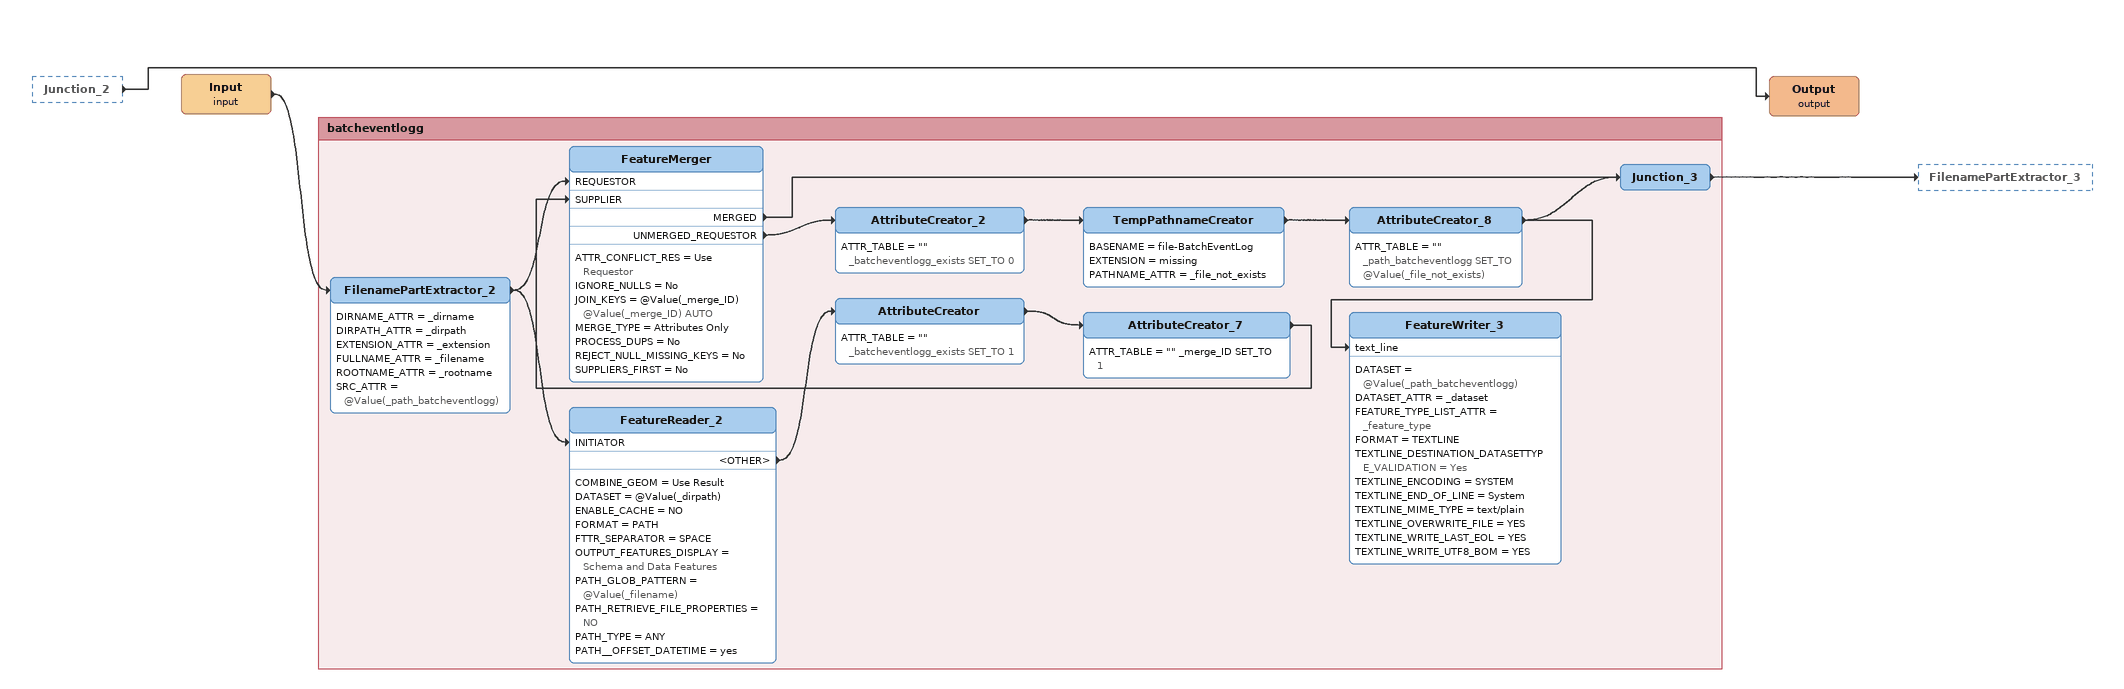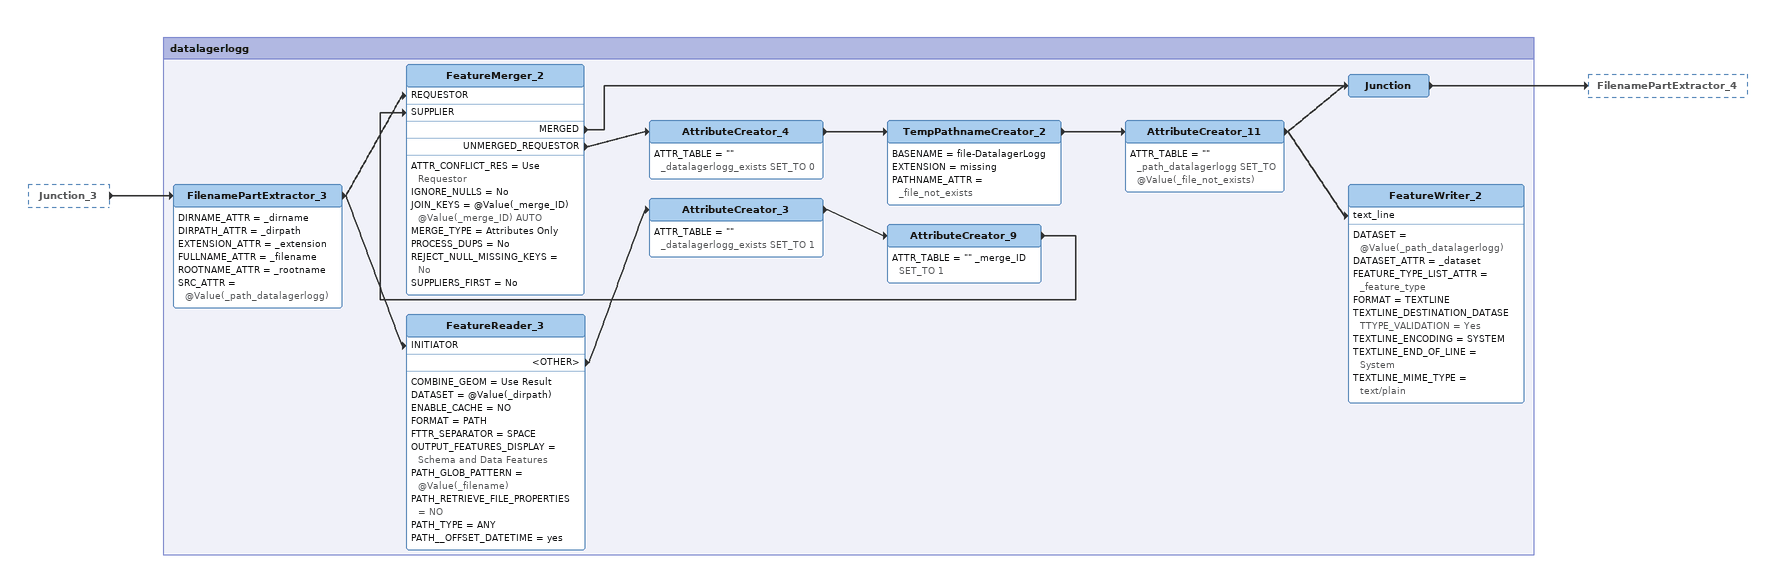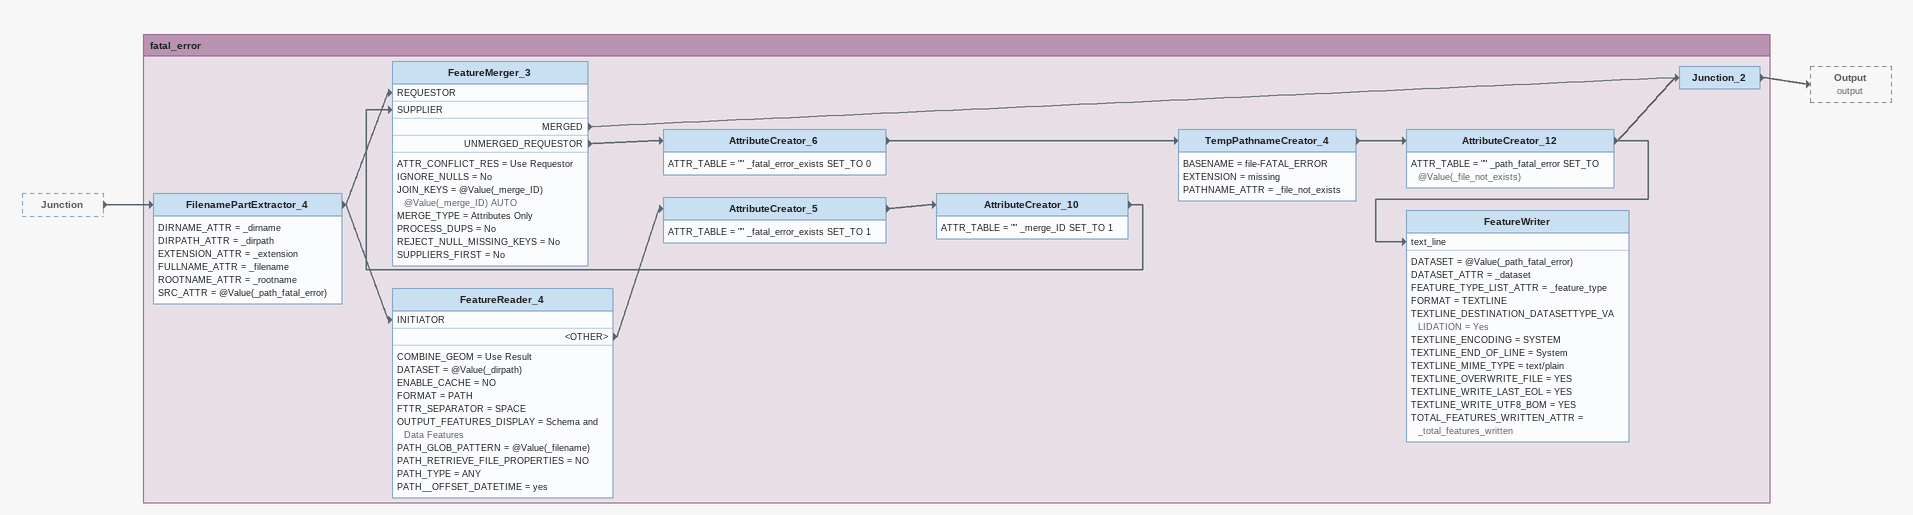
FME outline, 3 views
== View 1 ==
Junction_2 [outside]
    -> Output (output)
Input (input)
    -> FilenamePartExtractor_2
Output (output)

Bookmark: batcheventlogg
FilenamePartExtractor_2
    DIRNAME_ATTR = _dirname
    DIRPATH_ATTR = _dirpath
    EXTENSION_ATTR = _extension
    FULLNAME_ATTR = _filename
    ROOTNAME_ATTR = _rootname
    SRC_ATTR = @Value(_path_batcheventlogg)
    -> FeatureReader_2 [INITIATOR]
    -> FeatureMerger [REQUESTOR]
FeatureReader_2
    COMBINE_GEOM = Use Result
    DATASET = @Value(_dirpath)
    ENABLE_CACHE = NO
    FORMAT = PATH
    FTTR_SEPARATOR = SPACE
    OUTPUT_FEATURES_DISPLAY = Schema and Data Features
    PATH_GLOB_PATTERN = @Value(_filename)
    PATH_RETRIEVE_FILE_PROPERTIES = NO
    PATH_TYPE = ANY
    PATH__OFFSET_DATETIME = yes
    <OTHER> -> AttributeCreator
AttributeCreator
    ATTR_TABLE = "" _batcheventlogg_exists SET_TO 1
    -> AttributeCreator_7
AttributeCreator_7
    ATTR_TABLE = "" _merge_ID SET_TO 1
    -> FeatureMerger [SUPPLIER]
FeatureMerger
    ATTR_CONFLICT_RES = Use Requestor
    IGNORE_NULLS = No
    JOIN_KEYS = @Value(_merge_ID) @Value(_merge_ID) AUTO
    MERGE_TYPE = Attributes Only
    PROCESS_DUPS = No
    REJECT_NULL_MISSING_KEYS = No
    SUPPLIERS_FIRST = No
    MERGED -> Junction_3
    UNMERGED_REQUESTOR -> AttributeCreator_2
AttributeCreator_2
    ATTR_TABLE = "" _batcheventlogg_exists SET_TO 0
    -> TempPathnameCreator
TempPathnameCreator
    BASENAME = file-BatchEventLog
    EXTENSION = missing
    PATHNAME_ATTR = _file_not_exists
    -> AttributeCreator_8
AttributeCreator_8
    ATTR_TABLE = "" _path_batcheventlogg SET_TO @Value(_file_not_exists)
    -> Junction_3
    -> FeatureWriter_3 [text_line]
Junction_3
    -> FilenamePartExtractor_3
FeatureWriter_3
    DATASET = @Value(_path_batcheventlogg)
    DATASET_ATTR = _dataset
    FEATURE_TYPE_LIST_ATTR = _feature_type
    FORMAT = TEXTLINE
    TEXTLINE_DESTINATION_DATASETTYPE_VALIDATION = Yes
    TEXTLINE_ENCODING = SYSTEM
    TEXTLINE_END_OF_LINE = System
    TEXTLINE_MIME_TYPE = text/plain
    TEXTLINE_OVERWRITE_FILE = YES
    TEXTLINE_WRITE_LAST_EOL = YES
    TEXTLINE_WRITE_UTF8_BOM = YES

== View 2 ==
Junction_3 [outside]
    -> FilenamePartExtractor_3

Bookmark: datalagerlogg
FilenamePartExtractor_3
    DIRNAME_ATTR = _dirname
    DIRPATH_ATTR = _dirpath
    EXTENSION_ATTR = _extension
    FULLNAME_ATTR = _filename
    ROOTNAME_ATTR = _rootname
    SRC_ATTR = @Value(_path_datalagerlogg)
    -> FeatureReader_3 [INITIATOR]
    -> FeatureMerger_2 [REQUESTOR]
FeatureReader_3
    COMBINE_GEOM = Use Result
    DATASET = @Value(_dirpath)
    ENABLE_CACHE = NO
    FORMAT = PATH
    FTTR_SEPARATOR = SPACE
    OUTPUT_FEATURES_DISPLAY = Schema and Data Features
    PATH_GLOB_PATTERN = @Value(_filename)
    PATH_RETRIEVE_FILE_PROPERTIES = NO
    PATH_TYPE = ANY
    PATH__OFFSET_DATETIME = yes
    <OTHER> -> AttributeCreator_3
AttributeCreator_3
    ATTR_TABLE = "" _datalagerlogg_exists SET_TO 1
    -> AttributeCreator_9
AttributeCreator_9
    ATTR_TABLE = "" _merge_ID SET_TO 1
    -> FeatureMerger_2 [SUPPLIER]
FeatureMerger_2
    ATTR_CONFLICT_RES = Use Requestor
    IGNORE_NULLS = No
    JOIN_KEYS = @Value(_merge_ID) @Value(_merge_ID) AUTO
    MERGE_TYPE = Attributes Only
    PROCESS_DUPS = No
    REJECT_NULL_MISSING_KEYS = No
    SUPPLIERS_FIRST = No
    MERGED -> Junction
    UNMERGED_REQUESTOR -> AttributeCreator_4
AttributeCreator_4
    ATTR_TABLE = "" _datalagerlogg_exists SET_TO 0
    -> TempPathnameCreator_2
TempPathnameCreator_2
    BASENAME = file-DatalagerLogg
    EXTENSION = missing
    PATHNAME_ATTR = _file_not_exists
    -> AttributeCreator_11
AttributeCreator_11
    ATTR_TABLE = "" _path_datalagerlogg SET_TO @Value(_file_not_exists)
    -> Junction
    -> FeatureWriter_2 [text_line]
Junction
    -> FilenamePartExtractor_4
FeatureWriter_2
    DATASET = @Value(_path_datalagerlogg)
    DATASET_ATTR = _dataset
    FEATURE_TYPE_LIST_ATTR = _feature_type
    FORMAT = TEXTLINE
    TEXTLINE_DESTINATION_DATASETTYPE_VALIDATION = Yes
    TEXTLINE_ENCODING = SYSTEM
    TEXTLINE_END_OF_LINE = System
    TEXTLINE_MIME_TYPE = text/plain

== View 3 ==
Junction [outside]
    -> FilenamePartExtractor_4

Bookmark: fatal_error
FilenamePartExtractor_4
    DIRNAME_ATTR = _dirname
    DIRPATH_ATTR = _dirpath
    EXTENSION_ATTR = _extension
    FULLNAME_ATTR = _filename
    ROOTNAME_ATTR = _rootname
    SRC_ATTR = @Value(_path_fatal_error)
    -> FeatureReader_4 [INITIATOR]
    -> FeatureMerger_3 [REQUESTOR]
FeatureReader_4
    COMBINE_GEOM = Use Result
    DATASET = @Value(_dirpath)
    ENABLE_CACHE = NO
    FORMAT = PATH
    FTTR_SEPARATOR = SPACE
    OUTPUT_FEATURES_DISPLAY = Schema and Data Features
    PATH_GLOB_PATTERN = @Value(_filename)
    PATH_RETRIEVE_FILE_PROPERTIES = NO
    PATH_TYPE = ANY
    PATH__OFFSET_DATETIME = yes
    <OTHER> -> AttributeCreator_5
AttributeCreator_5
    ATTR_TABLE = "" _fatal_error_exists SET_TO 1
    -> AttributeCreator_10
AttributeCreator_10
    ATTR_TABLE = "" _merge_ID SET_TO 1
    -> FeatureMerger_3 [SUPPLIER]
FeatureMerger_3
    ATTR_CONFLICT_RES = Use Requestor
    IGNORE_NULLS = No
    JOIN_KEYS = @Value(_merge_ID) @Value(_merge_ID) AUTO
    MERGE_TYPE = Attributes Only
    PROCESS_DUPS = No
    REJECT_NULL_MISSING_KEYS = No
    SUPPLIERS_FIRST = No
    MERGED -> Junction_2
    UNMERGED_REQUESTOR -> AttributeCreator_6
AttributeCreator_6
    ATTR_TABLE = "" _fatal_error_exists SET_TO 0
    -> TempPathnameCreator_4
TempPathnameCreator_4
    BASENAME = file-FATAL_ERROR
    EXTENSION = missing
    PATHNAME_ATTR = _file_not_exists
    -> AttributeCreator_12
AttributeCreator_12
    ATTR_TABLE = "" _path_fatal_error SET_TO @Value(_file_not_exists)
    -> FeatureWriter [text_line]
    -> Junction_2
Junction_2
    -> Output (output)
FeatureWriter
    DATASET = @Value(_path_fatal_error)
    DATASET_ATTR = _dataset
    FEATURE_TYPE_LIST_ATTR = _feature_type
    FORMAT = TEXTLINE
    TEXTLINE_DESTINATION_DATASETTYPE_VALIDATION = Yes
    TEXTLINE_ENCODING = SYSTEM
    TEXTLINE_END_OF_LINE = System
    TEXTLINE_MIME_TYPE = text/plain
    TEXTLINE_OVERWRITE_FILE = YES
    TEXTLINE_WRITE_LAST_EOL = YES
    TEXTLINE_WRITE_UTF8_BOM = YES
    TOTAL_FEATURES_WRITTEN_ATTR = _total_features_written
